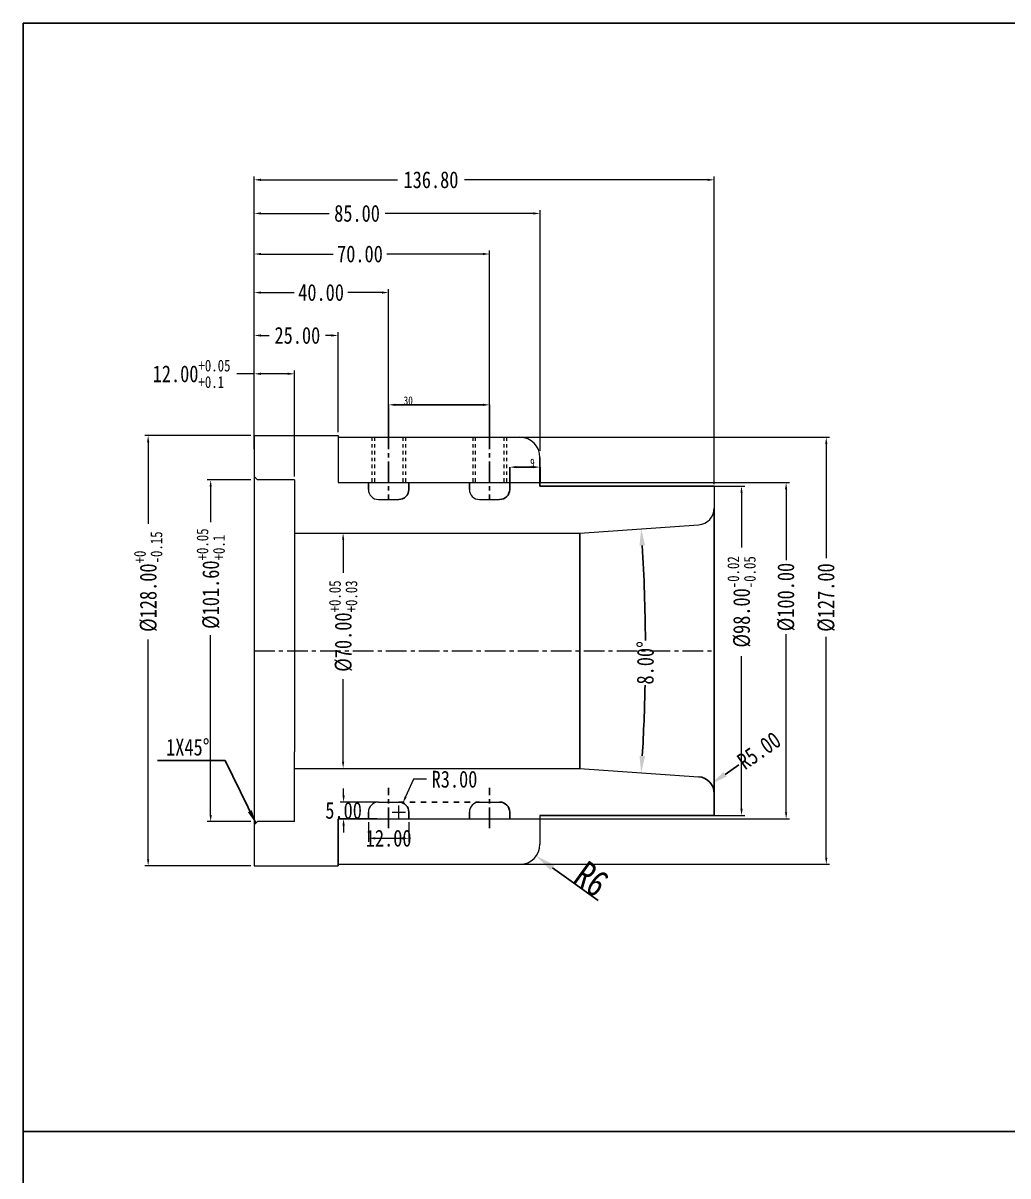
# Model space of a CAD drawing. Header units: millimetres. Extents: x 1572 to 4063, y -10865 to -3081.
# Drawn here: x 2482.5 to 2775.3, y -5150.6 to -4807.7 of the extents above; entities that cross this region are included whole.
import ezdxf

# ---------------------------------------------------------------- set-up
doc = ezdxf.new("R2010")
doc.units = ezdxf.units.MM
doc.header["$LTSCALE"] = 16.335
doc.header["$PDMODE"] = 3
doc.header["$PDSIZE"] = 0.3125
doc.linetypes.add('CENTER', pattern=[0.6, 0.375, -0.075, 0.075, -0.075])
doc.linetypes.add('HIDDEN', pattern=[0.2, 0.1, -0.1])
doc.layers.get('0').update_dxf_attribs({"linetype": 'CONTINUOUS'})
doc.layers.get('Defpoints').update_dxf_attribs({"linetype": 'CONTINUOUS'})
doc.layers.add('DEFAULT_2', color=8, linetype='HIDDEN')
doc.layers.add('dim', color=82, linetype='CONTINUOUS', lineweight=9)
doc.layers.add('screw', color=33, linetype='CONTINUOUS', lineweight=13)
doc.styles.get("Standard").update_dxf_attribs({"font": 'txt', "width": 0.8})
doc.dimstyles.new('ISO-25', dxfattribs={"dimtxt": 8, "dimasz": 6, "dimexe": 0, "dimexo": 0, "dimgap": 0, "dimtad": 1, "dimdsep": 46, "dimtxsty": 'Standard', "dimcen": 0, "dimclrd": 4, "dimclre": 4, "dimclrt": 6, "dimazin": 0, "dimtfac": 1, "dimtofl": 0, "dimtmove": 0, "dimatfit": 3, "dimfxl": 1, "dimarcsym": 0})
doc.dimstyles.get("Standard").update_dxf_attribs({"dimtxt": 0.15625, "dimasz": 0.1875, "dimexe": 0.125, "dimexo": 0.0625, "dimtad": 0, "dimtih": 1, "dimtoh": 1, "dimdsep": 46, "dimtxsty": 'Standard', "dimcen": 0.09, "dimadec": 0, "dimazin": 0, "dimtp": 0.01, "dimtm": 0.01, "dimtfac": 1, "dimtofl": 0, "dimtmove": 0, "dimatfit": 3, "dimfxl": 1, "dimtolj": 1, "dimarcsym": 0})
doc.dimstyles.new('STANDARD$0', dxfattribs={"dimscale": 2, "dimtxt": 3, "dimasz": 3, "dimexe": 1.25, "dimexo": 0.625, "dimgap": 0.5, "dimtad": 0, "dimdsep": 46, "dimlunit": 6, "dimtxsty": 'Standard', "dimblk": 'CLOSEDBLANK', "dimcen": 0, "dimclrt": 2, "dimazin": 2, "dimtfac": 2, "dimtmove": 1, "dimatfit": 3, "dimfxl": 1, "dimtolj": 1, "dimtzin": 0, "dimarcsym": 0})

# ---------------------------------------------------------------- blocks, each defined once
blk = doc.blocks.new('*D104')
at = {"color": 1, "lineweight": 0, "transparency": 16777216}
for p, q in [((2550.21, -4943.58), (2537.29, -4943.58)), ((2550.21, -5045.18), (2537.29, -5045.18))]:
    blk.add_line(p, q, dxfattribs=at)
at = {"color": 0, "lineweight": 0, "transparency": 16777216}
for p, q in [((2538.29, -4945.58), (2538.29, -4956.14)), ((2538.29, -5043.18), (2538.29, -4989.74))]:
    blk.add_line(p, q, dxfattribs=at)
at = {"color": 0, "transparency": 16777216}
for points in [[(2537.96, -4945.58), (2538.62, -4945.58), (2538.29, -4943.58)], [(2537.96, -5043.18), (2538.62, -5043.18), (2538.29, -5045.18)]]:
    blk.add_solid(points, dxfattribs=at)
at = {"layer": 'Defpoints', "color": 0, "transparency": 16777216}
for p in [(2551.21, -4943.58), (2538.29, -5045.18), (2551.21, -5045.18)]:
    blk.add_point(p, dxfattribs=at)
at = {"color": 0, "lineweight": 0, "transparency": 16777216, "insert": (2538.29, -4972.94), "char_height": 5, "attachment_point": 5, "rotation": 90}
blk.add_mtext('\\A1;%%C101.60{\\H0.7x;\\S+0.05^ +0.1;}', dxfattribs=at)
blk = doc.blocks.new('*D105')
at = {"color": 0, "lineweight": 0, "transparency": 16777216}
for p, q in [((2551.21, -4912.01), (2546.09, -4912.01)), ((2561.21, -4912.01), (2553.21, -4912.01))]:
    blk.add_line(p, q, dxfattribs=at)
at = {"color": 1, "lineweight": 0, "transparency": 16777216}
for p, q in [((2551.21, -4934.38), (2551.21, -4911.01)), ((2563.21, -4942.58), (2563.21, -4911.01))]:
    blk.add_line(p, q, dxfattribs=at)
at = {"color": 0, "transparency": 16777216}
for points in [[(2553.21, -4911.68), (2553.21, -4912.35), (2551.21, -4912.01)], [(2561.21, -4911.68), (2561.21, -4912.35), (2563.21, -4912.01)]]:
    blk.add_solid(points, dxfattribs=at)
at = {"layer": 'Defpoints', "color": 0, "transparency": 16777216}
for p in [(2563.21, -4912.01), (2551.21, -4935.38), (2563.21, -4943.58)]:
    blk.add_point(p, dxfattribs=at)
at = {"color": 0, "lineweight": 0, "transparency": 16777216, "insert": (2532.62, -4912.01), "char_height": 5, "attachment_point": 5}
blk.add_mtext('\\A1;12.00{\\H0.7x;\\S+0.05^ +0.1;}', dxfattribs=at)
blk = doc.blocks.new('*D106')
at = {"color": 1, "lineweight": 0, "transparency": 16777216}
for p, q in [((2551.21, -4934.38), (2551.21, -4875.39)), ((2621.21, -4927.3), (2621.21, -4875.39))]:
    blk.add_line(p, q, dxfattribs=at)
at = {"color": 0, "lineweight": 0, "transparency": 16777216}
for p, q in [((2553.21, -4876.39), (2574.68, -4876.39)), ((2619.21, -4876.39), (2590.68, -4876.39))]:
    blk.add_line(p, q, dxfattribs=at)
at = {"color": 0, "transparency": 16777216}
for points in [[(2553.21, -4876.05), (2553.21, -4876.72), (2551.21, -4876.39)], [(2619.21, -4876.05), (2619.21, -4876.72), (2621.21, -4876.39)]]:
    blk.add_solid(points, dxfattribs=at)
at = {"layer": 'Defpoints', "color": 0, "transparency": 16777216}
for p in [(2621.21, -4876.39), (2621.21, -4928.3), (2551.21, -4935.38)]:
    blk.add_point(p, dxfattribs=at)
at = {"color": 0, "lineweight": 0, "transparency": 16777216, "insert": (2582.68, -4876.39), "char_height": 5, "attachment_point": 5}
blk.add_mtext('\\A1;70.00', dxfattribs=at)
blk = doc.blocks.new('*D107')
at = {"color": 1, "lineweight": 0, "transparency": 16777216}
for p, q in [((2550.21, -4930.38), (2518.7, -4930.38)), ((2550.21, -5058.38), (2518.7, -5058.38))]:
    blk.add_line(p, q, dxfattribs=at)
at = {"color": 0, "lineweight": 0, "transparency": 16777216}
for p, q in [((2519.7, -4932.38), (2519.7, -4956.6)), ((2519.7, -5056.38), (2519.7, -4991.06))]:
    blk.add_line(p, q, dxfattribs=at)
at = {"color": 0, "transparency": 16777216}
for points in [[(2519.37, -4932.38), (2520.03, -4932.38), (2519.7, -4930.38)], [(2519.37, -5056.38), (2520.03, -5056.38), (2519.7, -5058.38)]]:
    blk.add_solid(points, dxfattribs=at)
at = {"layer": 'Defpoints', "color": 0, "transparency": 16777216}
for p in [(2551.21, -4930.38), (2519.7, -5058.38), (2551.21, -5058.38)]:
    blk.add_point(p, dxfattribs=at)
at = {"color": 0, "lineweight": 0, "transparency": 16777216, "insert": (2519.7, -4973.83), "char_height": 5, "attachment_point": 5, "rotation": 90}
blk.add_mtext('\\A1;%%C128.00{\\H0.7x;\\S+0^ -0.15;}', dxfattribs=at)
blk = doc.blocks.new('*D108')
at = {"color": 1, "lineweight": 0, "transparency": 16777216}
for p, q in [((2564.21, -4959.38), (2578.67, -4959.38)), ((2564.21, -5029.38), (2578.67, -5029.38))]:
    blk.add_line(p, q, dxfattribs=at)
at = {"color": 0, "lineweight": 0, "transparency": 16777216}
for p, q in [((2577.67, -4961.38), (2577.67, -4971.24)), ((2577.67, -5027.38), (2577.67, -5002.84))]:
    blk.add_line(p, q, dxfattribs=at)
at = {"color": 0, "transparency": 16777216}
for points in [[(2577.34, -4961.38), (2578, -4961.38), (2577.67, -4959.38)], [(2577.34, -5027.38), (2578, -5027.38), (2577.67, -5029.38)]]:
    blk.add_solid(points, dxfattribs=at)
at = {"layer": 'Defpoints', "color": 0, "transparency": 16777216}
for p in [(2563.21, -4959.38), (2563.21, -5029.38), (2577.67, -5029.38)]:
    blk.add_point(p, dxfattribs=at)
at = {"color": 0, "lineweight": 0, "transparency": 16777216, "insert": (2577.67, -4987.04), "char_height": 5, "attachment_point": 5, "rotation": 90}
blk.add_mtext('\\A1;%%C70.00{\\H0.7x;\\S+0.05^ +0.03;}', dxfattribs=at)
blk = doc.blocks.new('*D109')
at = {"color": 1, "lineweight": 0, "transparency": 16777216}
for p, q in [((2585.21, -5045.38), (2585.21, -5051.15)), ((2597.21, -5045.38), (2597.21, -5051.15))]:
    blk.add_line(p, q, dxfattribs=at)
at = {"color": 0, "lineweight": 0, "transparency": 16777216}
blk.add_line((2587.21, -5050.15), (2595.21, -5050.15), dxfattribs=at)
at = {"color": 0, "transparency": 16777216}
for points in [[(2587.21, -5049.82), (2587.21, -5050.49), (2585.21, -5050.15)], [(2595.21, -5049.82), (2595.21, -5050.49), (2597.21, -5050.15)]]:
    blk.add_solid(points, dxfattribs=at)
at = {"layer": 'Defpoints', "color": 0, "transparency": 16777216}
for p in [(2585.21, -5044.38), (2597.21, -5044.38), (2597.21, -5050.15)]:
    blk.add_point(p, dxfattribs=at)
at = {"color": 0, "lineweight": 0, "transparency": 16777216, "insert": (2591.21, -5050.15), "char_height": 5, "attachment_point": 5}
blk.add_mtext('\\A1;12.00', dxfattribs=at)
blk = doc.blocks.new('*D110')
at = {"color": 0, "lineweight": 0, "transparency": 16777216}
for p, q in [((2598.61, -5032.61), (2596.26, -5037.83)), ((2602.45, -5032.61), (2598.61, -5032.61))]:
    blk.add_line(p, q, dxfattribs=at)
at = {"color": 1, "lineweight": 0, "transparency": 16777216}
for p, q in [((2592.21, -5042.38), (2596.21, -5042.38)), ((2594.21, -5044.38), (2594.21, -5040.38))]:
    blk.add_line(p, q, dxfattribs=at)
at = {"color": 0, "transparency": 16777216}
blk.add_solid([(2595.96, -5037.69), (2596.57, -5037.96), (2595.44, -5039.65)], dxfattribs=at)
at = {"layer": 'Defpoints', "color": 0, "transparency": 16777216}
for p in [(2595.44, -5039.65), (2594.21, -5042.38)]:
    blk.add_point(p, dxfattribs=at)
at = {"color": 0, "lineweight": 0, "transparency": 16777216, "insert": (2610.78, -5032.61), "char_height": 5, "attachment_point": 5}
blk.add_mtext('\\A1;R3.00', dxfattribs=at)
blk = doc.blocks.new('*D152')
at = {"color": 1, "lineweight": 0, "transparency": 16777216}
for p, q in [((2551.21, -4934.38), (2551.21, -4899.61)), ((2576.21, -4929.38), (2576.21, -4899.61))]:
    blk.add_line(p, q, dxfattribs=at)
at = {"color": 0, "lineweight": 0, "transparency": 16777216}
for p, q in [((2553.21, -4900.61), (2555.73, -4900.61)), ((2574.21, -4900.61), (2572.4, -4900.61))]:
    blk.add_line(p, q, dxfattribs=at)
at = {"color": 0, "transparency": 16777216}
for points in [[(2553.21, -4900.28), (2553.21, -4900.95), (2551.21, -4900.61)], [(2574.21, -4900.28), (2574.21, -4900.95), (2576.21, -4900.61)]]:
    blk.add_solid(points, dxfattribs=at)
at = {"layer": 'Defpoints', "color": 0, "transparency": 16777216}
for p in [(2551.21, -4900.61), (2576.21, -4930.38), (2551.21, -4935.38)]:
    blk.add_point(p, dxfattribs=at)
at = {"color": 0, "lineweight": 0, "transparency": 16777216, "insert": (2564.07, -4900.61), "char_height": 5, "attachment_point": 5}
blk.add_mtext('\\A1;25.00', dxfattribs=at)
blk = doc.blocks.new('*D153')
at = {"color": 1, "lineweight": 0, "transparency": 16777216}
for p, q in [((2551.21, -4918.7), (2551.21, -4886.85)), ((2591.21, -4927.3), (2591.21, -4886.85))]:
    blk.add_line(p, q, dxfattribs=at)
at = {"color": 0, "lineweight": 0, "transparency": 16777216}
for p, q in [((2553.21, -4887.85), (2563.12, -4887.85)), ((2589.21, -4887.85), (2579.12, -4887.85))]:
    blk.add_line(p, q, dxfattribs=at)
at = {"color": 0, "transparency": 16777216}
for points in [[(2553.21, -4887.52), (2553.21, -4888.18), (2551.21, -4887.85)], [(2589.21, -4887.52), (2589.21, -4888.18), (2591.21, -4887.85)]]:
    blk.add_solid(points, dxfattribs=at)
at = {"layer": 'Defpoints', "color": 0, "transparency": 16777216}
for p in [(2551.21, -4887.85), (2551.21, -4919.7), (2591.21, -4928.3)]:
    blk.add_point(p, dxfattribs=at)
at = {"color": 0, "lineweight": 0, "transparency": 16777216, "insert": (2571.12, -4887.85), "char_height": 5, "attachment_point": 5}
blk.add_mtext('\\A1;40.00', dxfattribs=at)
blk = doc.blocks.new('*D111')
at = {"color": 1, "lineweight": 0, "transparency": 16777216}
for p, q in [((2627.21, -4930.88), (2722.32, -4930.88)), ((2627.21, -5057.88), (2722.32, -5057.88))]:
    blk.add_line(p, q, dxfattribs=at)
at = {"color": 0, "lineweight": 0, "transparency": 16777216}
for p, q in [((2721.32, -4932.88), (2721.32, -4966.88)), ((2721.32, -5055.88), (2721.32, -4990.22))]:
    blk.add_line(p, q, dxfattribs=at)
at = {"color": 0, "transparency": 16777216}
for points in [[(2720.99, -4932.88), (2721.65, -4932.88), (2721.32, -4930.88)], [(2720.99, -5055.88), (2721.65, -5055.88), (2721.32, -5057.88)]]:
    blk.add_solid(points, dxfattribs=at)
at = {"layer": 'Defpoints', "color": 0, "transparency": 16777216}
for p in [(2626.21, -4930.88), (2626.21, -5057.88), (2721.32, -5057.88)]:
    blk.add_point(p, dxfattribs=at)
at = {"color": 0, "lineweight": 0, "transparency": 16777216, "insert": (2721.32, -4978.55), "char_height": 5, "attachment_point": 5, "rotation": 90}
blk.add_mtext('\\A1;%%c127.00', dxfattribs=at)
blk = doc.blocks.new('*D112')
at = {"color": 0, "lineweight": 0, "transparency": 16777216}
for p, q in [((2577.81, -5037.38), (2577.81, -5035.38)), ((2577.81, -5046.38), (2577.81, -5048.38))]:
    blk.add_line(p, q, dxfattribs=at)
at = {"color": 1, "lineweight": 0, "transparency": 16777216}
for p, q in [((2587.78, -5039.38), (2576.81, -5039.38)), ((2587.78, -5044.38), (2576.81, -5044.38))]:
    blk.add_line(p, q, dxfattribs=at)
at = {"color": 0, "transparency": 16777216}
for points in [[(2577.48, -5037.38), (2578.14, -5037.38), (2577.81, -5039.38)], [(2577.48, -5046.38), (2578.14, -5046.38), (2577.81, -5044.38)]]:
    blk.add_solid(points, dxfattribs=at)
at = {"layer": 'Defpoints', "color": 0, "transparency": 16777216}
for p in [(2588.78, -5039.38), (2577.81, -5044.38), (2588.78, -5044.38)]:
    blk.add_point(p, dxfattribs=at)
at = {"color": 0, "lineweight": 0, "transparency": 16777216, "insert": (2577.81, -5041.88), "char_height": 5, "attachment_point": 5}
blk.add_mtext('\\A1;5.00', dxfattribs=at)
blk = doc.blocks.new('*D113')
at = {"color": 1, "lineweight": 0, "transparency": 16777216}
for p, q in [((2675.36, -4945.38), (2697.12, -4945.38)), ((2673.34, -5043.38), (2697.12, -5043.38))]:
    blk.add_line(p, q, dxfattribs=at)
at = {"color": 0, "lineweight": 0, "transparency": 16777216}
for p, q in [((2696.12, -4947.38), (2696.12, -4963.71)), ((2696.12, -5041.38), (2696.12, -4995.97))]:
    blk.add_line(p, q, dxfattribs=at)
at = {"color": 0, "transparency": 16777216}
for points in [[(2695.79, -4947.38), (2696.45, -4947.38), (2696.12, -4945.38)], [(2695.79, -5041.38), (2696.45, -5041.38), (2696.12, -5043.38)]]:
    blk.add_solid(points, dxfattribs=at)
at = {"layer": 'Defpoints', "color": 0, "transparency": 16777216}
for p in [(2674.36, -4945.38), (2672.34, -5043.38), (2696.12, -5043.38)]:
    blk.add_point(p, dxfattribs=at)
at = {"color": 0, "lineweight": 0, "transparency": 16777216, "insert": (2696.12, -4979.84), "char_height": 5, "attachment_point": 5, "rotation": 90}
blk.add_mtext('\\A1;%%C98.00{\\H0.7x;\\S-0.02^ -0.05;}', dxfattribs=at)
blk = doc.blocks.new('*D114')
at = {"color": 1, "lineweight": 0, "transparency": 16777216}
for p, q in [((2551.21, -4934.38), (2551.21, -4853.33)), ((2688.01, -4944.88), (2688.01, -4853.33))]:
    blk.add_line(p, q, dxfattribs=at)
at = {"color": 0, "lineweight": 0, "transparency": 16777216}
for p, q in [((2553.21, -4854.33), (2593.79, -4854.33)), ((2686.01, -4854.33), (2613.79, -4854.33))]:
    blk.add_line(p, q, dxfattribs=at)
at = {"color": 0, "transparency": 16777216}
for points in [[(2553.21, -4853.99), (2553.21, -4854.66), (2551.21, -4854.33)], [(2686.01, -4853.99), (2686.01, -4854.66), (2688.01, -4854.33)]]:
    blk.add_solid(points, dxfattribs=at)
at = {"layer": 'Defpoints', "color": 0, "transparency": 16777216}
for p in [(2688.01, -4854.33), (2551.21, -4935.38), (2688.01, -4945.88)]:
    blk.add_point(p, dxfattribs=at)
at = {"color": 0, "lineweight": 0, "transparency": 16777216, "insert": (2603.79, -4854.33), "char_height": 5, "attachment_point": 5}
blk.add_mtext('\\A1;136.80', dxfattribs=at)
blk = doc.blocks.new('*D115')
at = {"color": 1, "lineweight": 0, "transparency": 16777216}
for p, q in [((2632.21, -4944.38), (2710.38, -4944.38)), ((2632.21, -5044.38), (2710.38, -5044.38))]:
    blk.add_line(p, q, dxfattribs=at)
at = {"color": 0, "lineweight": 0, "transparency": 16777216}
for p, q in [((2709.38, -4946.38), (2709.38, -4967.41)), ((2709.38, -5042.38), (2709.38, -4989.41))]:
    blk.add_line(p, q, dxfattribs=at)
at = {"color": 0, "transparency": 16777216}
for points in [[(2709.05, -4946.38), (2709.71, -4946.38), (2709.38, -4944.38)], [(2709.05, -5042.38), (2709.71, -5042.38), (2709.38, -5044.38)]]:
    blk.add_solid(points, dxfattribs=at)
at = {"layer": 'Defpoints', "color": 0, "transparency": 16777216}
for p in [(2631.21, -4944.38), (2631.21, -5044.38), (2709.38, -5044.38)]:
    blk.add_point(p, dxfattribs=at)
at = {"color": 0, "lineweight": 0, "transparency": 16777216, "insert": (2709.38, -4978.41), "char_height": 5, "attachment_point": 5, "rotation": 90}
blk.add_mtext('\\A1;%%c100.00', dxfattribs=at)
blk = doc.blocks.new('*D116')
at = {"color": 1, "lineweight": 0, "transparency": 16777216}
for p, q in [((2551.21, -4872.22), (2551.21, -4863.32)), ((2636.21, -4934.88), (2636.21, -4863.32))]:
    blk.add_line(p, q, dxfattribs=at)
at = {"color": 0, "lineweight": 0, "transparency": 16777216}
for p, q in [((2553.21, -4864.32), (2573.48, -4864.32)), ((2634.21, -4864.32), (2590.15, -4864.32))]:
    blk.add_line(p, q, dxfattribs=at)
at = {"color": 0, "transparency": 16777216}
for points in [[(2553.21, -4863.98), (2553.21, -4864.65), (2551.21, -4864.32)], [(2634.21, -4863.98), (2634.21, -4864.65), (2636.21, -4864.32)]]:
    blk.add_solid(points, dxfattribs=at)
at = {"layer": 'Defpoints', "color": 0, "transparency": 16777216}
for p in [(2551.21, -4864.32), (2551.21, -4873.22), (2636.21, -4935.88)]:
    blk.add_point(p, dxfattribs=at)
at = {"color": 0, "lineweight": 0, "transparency": 16777216, "insert": (2581.81, -4864.32), "char_height": 5, "attachment_point": 5}
blk.add_mtext('\\A1;85.00', dxfattribs=at)
blk = doc.blocks.new('*D154')
at = {"color": 4, "lineweight": -2, "transparency": 16777216}
for start, end in [(0.3409, 3.4492), (356.5508, 358.8719)]:
    blk.add_arc((2147.48, -4994.38), 520.07, start, end, dxfattribs=at)
at = {"color": 4, "transparency": 16777216}
for points in [[(2665.78, -4963.15), (2667.45, -4963.04), (2666.29, -4958.11)], [(2667.45, -5025.73), (2665.78, -5025.62), (2666.29, -5030.66)]]:
    blk.add_solid(points, dxfattribs=at)
at = {"layer": 'Defpoints', "color": 0, "transparency": 16777216}
for p in [(2683.35, -4956.91), (2648.01, -4959.38), (2667.42, -4982.28), (2648.01, -5029.38), (2683.35, -5031.86)]:
    blk.add_point(p, dxfattribs=at)
at = {"color": 6, "transparency": 16777216, "insert": (2667.54, -4997.96), "char_height": 5, "attachment_point": 5, "rotation": 89.6064}
blk.add_mtext('\\A1;8.00°', dxfattribs=at)
blk = doc.blocks.new('*D163')
at = {"color": 4, "lineweight": -2, "transparency": 16777216}
blk.add_line((2695.31, -5028.27), (2691.21, -5031.13), dxfattribs=at)
at = {"color": 4, "transparency": 16777216}
blk.add_solid([(2690.73, -5030.44), (2691.69, -5031.81), (2687.11, -5033.98)], dxfattribs=at)
at = {"layer": 'Defpoints', "color": 0, "transparency": 16777216}
for p in [(2687.11, -5033.98), (2683.01, -5036.84)]:
    blk.add_point(p, dxfattribs=at)
at = {"color": 6, "transparency": 16777216, "insert": (2701.33, -5024.07), "char_height": 5, "attachment_point": 5, "rotation": 34.878}
blk.add_mtext('\\A1;R5.00', dxfattribs=at)
blk = doc.blocks.new('*D138')
at = {"color": 4, "lineweight": -2, "transparency": 16777216}
blk.add_line((2653.47, -5068.64), (2639.94, -5058.9), dxfattribs=at)
at = {"color": 4, "transparency": 16777216}
blk.add_solid([(2640.53, -5058.09), (2639.36, -5059.71), (2635.07, -5055.39)], dxfattribs=at)
at = {"layer": 'Defpoints', "color": 0, "transparency": 16777216}
for p in [(2630.21, -5051.88), (2635.07, -5055.39)]:
    blk.add_point(p, dxfattribs=at)
at = {"color": 6, "transparency": 16777216, "insert": (2651.48, -5062.27), "char_height": 8, "attachment_point": 5, "rotation": 324.2404}
blk.add_mtext('R6', dxfattribs=at)
blk = doc.blocks.new('*D453')
at = {"layer": 'Defpoints', "color": 0, "transparency": 16777216}
for p in [(2591.21, -4921.24), (2591.21, -4930.88), (2621.21, -4930.88)]:
    blk.add_point(p, dxfattribs=at)
at = {"layer": 'dim', "color": 4, "lineweight": -2, "transparency": 16777216}
for p, q in [((2591.21, -4930.88), (2591.21, -4921.24)), ((2619.21, -4921.24), (2593.21, -4921.24)), ((2621.21, -4930.88), (2621.21, -4921.24))]:
    blk.add_line(p, q, dxfattribs=at)
at = {"layer": 'dim', "color": 4, "transparency": 16777216}
for points in [[(2593.21, -4920.9), (2593.21, -4921.57), (2591.21, -4921.24)], [(2619.21, -4920.9), (2619.21, -4921.57), (2621.21, -4921.24)]]:
    blk.add_solid(points, dxfattribs=at)
at = {"layer": 'dim', "color": 6, "transparency": 16777216, "insert": (2597.03, -4919.99), "char_height": 2.5, "attachment_point": 5}
blk.add_mtext('30', dxfattribs=at)
blk = doc.blocks.new('*D454')
at = {"layer": 'Defpoints', "color": 0, "transparency": 16777216}
for p in [(2636.21, -4939.76), (2627.21, -4944.38), (2636.21, -4944.38)]:
    blk.add_point(p, dxfattribs=at)
at = {"layer": 'dim', "color": 4, "lineweight": -2, "transparency": 16777216}
for p, q in [((2627.21, -4944.38), (2627.21, -4939.76)), ((2629.21, -4939.76), (2634.21, -4939.76)), ((2636.21, -4944.38), (2636.21, -4939.76))]:
    blk.add_line(p, q, dxfattribs=at)
at = {"layer": 'dim', "color": 4, "transparency": 16777216}
for points in [[(2629.21, -4939.43), (2629.21, -4940.09), (2627.21, -4939.76)], [(2634.21, -4939.43), (2634.21, -4940.09), (2636.21, -4939.76)]]:
    blk.add_solid(points, dxfattribs=at)
at = {"layer": 'dim', "color": 6, "transparency": 16777216, "insert": (2633.96, -4938.51), "char_height": 2.5, "attachment_point": 5}
blk.add_mtext('9', dxfattribs=at)

msp = doc.modelspace()

# ---------------------------------------------------------------- linework, layer by layer
at = {"color": 1, "linetype": 'CENTER'}
for p, q in [((2591.205, -4928.302), (2591.205, -4949.384)), ((2621.205, -4928.302), (2621.205, -4949.384)), ((2591.205, -5047.129), (2591.205, -5035.153)), ((2621.205, -5047.129), (2621.205, -5035.153))]:
    msp.add_line(p, q, dxfattribs=at)
at = {"lineweight": 0}
for p, q in [((2551.205, -4930.384), (2576.205, -4930.384)), ((2551.205, -4930.384), (2551.205, -4942.584)), ((2576.205, -4930.384), (2576.205, -4944.384)), ((2576.205, -4930.884), (2630.205, -4930.884)), ((2551.205, -4942.584), (2552.205, -4943.584)), ((2551.205, -4942.584), (2551.205, -5058.384)), ((2563.205, -4943.584), (2552.205, -4943.584)), ((2563.205, -4943.584), (2563.205, -4964.384)), ((2576.205, -4944.384), (2636.205, -4944.384)), ((2688.005, -4945.384), (2688.005, -4951.924)), ((2588.205, -4949.384), (2594.205, -4949.384)), ((2618.205, -4949.384), (2624.205, -4949.384)), ((2648.005, -4959.384), (2683.354, -4956.912)), ((2563.205, -4959.384), (2648.005, -4959.384)), ((2563.205, -4964.384), (2563.205, -5024.384)), ((2563.205, -5045.184), (2563.205, -5024.384)), ((2563.205, -5029.384), (2648.005, -5029.384)), ((2648.005, -5029.384), (2683.354, -5031.856)), ((2588.205, -5039.384), (2594.205, -5039.384)), ((2618.205, -5039.384), (2624.205, -5039.384)), ((2636.205, -5043.384), (2636.205, -5051.884)), ((2552.205, -5045.184), (2551.205, -5046.184)), ((2551.205, -5046.184), (2551.205, -5053.384)), ((2563.205, -5045.184), (2552.205, -5045.184)), ((2576.205, -5044.384), (2636.205, -5044.384)), ((2551.205, -5058.384), (2576.205, -5058.384)), ((2576.205, -5057.884), (2630.205, -5057.884))]:
    msp.add_line(p, q, dxfattribs=at)
for p, q in [((2636.205, -4936.884), (2636.205, -4945.384)), ((2585.205, -4944.384), (2585.205, -4946.384)), ((2597.205, -4944.384), (2597.205, -4946.384)), ((2615.205, -4944.384), (2615.205, -4946.384)), ((2627.205, -4944.384), (2627.205, -4946.384)), ((2688.005, -4945.384), (2636.205, -4945.384)), ((2688.005, -4951.924), (2688.005, -5036.844)), ((2648.005, -5029.384), (2648.005, -4959.384)), ((2585.205, -5044.384), (2585.205, -5042.384)), ((2597.205, -5044.384), (2597.205, -5042.384)), ((2615.205, -5044.384), (2615.205, -5042.384)), ((2627.205, -5042.384), (2627.205, -5044.384)), ((2688.005, -5043.384), (2636.205, -5043.384)), ((2576.205, -5044.384), (2576.205, -5058.384))]:
    msp.add_line(p, q)
at = {"color": 1, "linetype": 'CENTER', "lineweight": 0}
msp.add_line((2551.205, -4994.384), (2688.005, -4994.384), dxfattribs=at)
at = {"ltscale": 0.5}
for p, q in [((2688.005, -5043.384), (2688.005, -5036.844)), ((2482.515, -5137.328), (2984.638, -5137.328))]:
    msp.add_line(p, q, dxfattribs=at)
msp.add_lwpolyline([(2482.515, -4807.703), (3364.204, -4807.703), (3364.204, -5493.416), (2482.515, -5493.416)], close=True, dxfattribs=at)
at = {"lineweight": 0}
for centre, radius, start, end in [((2630.205, -4936.884), 6, 0, 90), ((2588.205, -4946.384), 3, 180, 270), ((2618.205, -4946.384), 3, 180, 270), ((2683.005, -4951.924), 5, 274, 0), ((2588.205, -5042.384), 3, 90, 180), ((2618.205, -5042.384), 3, 90, 180), ((2630.205, -5051.884), 6, 270, 0)]:
    msp.add_arc(centre, radius, start, end, dxfattribs=at)
for centre, start, end in [((2594.205, -4946.384), 270, 0), ((2624.205, -4946.384), 270, 0), ((2594.205, -5042.384), 0, 90), ((2624.205, -5042.384), 0, 90)]:
    msp.add_arc(centre, 3, start, end)
at = {"ltscale": 0.5}
msp.add_arc((2683.005, -5036.844), 5, 0, 86, dxfattribs=at)
at = {"layer": 'DEFAULT_2', "color": 8, "linetype": 'HIDDEN'}
msp.add_line((2594.205, -5039.384), (2618.205, -5039.384), dxfattribs=at)
at = {"layer": 'screw', "color": 92, "linetype": 'HIDDEN', "ltscale": 0.621977}
for p, q in [((2586.205, -4930.884), (2586.205, -4944.384)), ((2596.205, -4930.884), (2596.205, -4944.384)), ((2616.205, -4930.884), (2616.205, -4944.384)), ((2626.205, -4930.884), (2626.205, -4944.384))]:
    msp.add_line(p, q, dxfattribs=at)
at = {"layer": 'screw', "linetype": 'HIDDEN', "ltscale": 0.621977}
for p, q in [((2586.955, -4930.884), (2586.955, -4944.384)), ((2595.455, -4930.884), (2595.455, -4944.384)), ((2616.955, -4930.884), (2616.955, -4944.384)), ((2625.455, -4930.884), (2625.455, -4944.384))]:
    msp.add_line(p, q, dxfattribs=at)

# ---------------------------------------------------------------- texts
at = {"insert": (2525.037, -5020.541), "char_height": 5, "width": 18.00079, "attachment_point": 1}
msp.add_mtext('{\\fSimSun|b0|i0|c134|p2;1X45%%D}', dxfattribs=at)

# ---------------------------------------------------------------- dimensions: what is measured, and where the dimension line sits
at = {"lineweight": 0}
for base, p1, p2, dimstyle, override, picture, middle in [((2688.005, -4854.326), (2551.205, -4935.384), (2688.005, -4945.883), 'Standard', {"dimtxt": 5, "dimasz": 2, "dimexe": 1, "dimexo": 1, "dimgap": 1, "dimzin": 0, "dimdsep": 0, "dimcen": 2, "dimclre": 1, "dimtol": 0, "dimtp": 0, "dimtm": 0, "dimtzin": 0, "dimlwd": 0, "dimlwe": 0}, '*D114', (2603.793, -4854.326)), ((2551.205, -4864.316), (2636.205, -4935.884), (2551.205, -4873.222), 'STANDARD$0', {"dimscale": 1, "dimtxt": 5, "dimasz": 2, "dimexe": 1, "dimexo": 1, "dimgap": 1, "dimtih": 1, "dimtoh": 1, "dimzin": 0, "dimdsep": 0, "dimlunit": 2, "dimcen": 2, "dimclre": 1, "dimclrt": 0, "dimadec": 0, "dimazin": 0, "dimtfac": 1, "dimtofl": 0, "dimtmove": 0, "dimlwd": 0, "dimlwe": 0}, '*D116', (2581.815, -4864.316)), ((2621.205, -4876.387), (2551.205, -4935.384), (2621.205, -4928.302), 'Standard', {"dimtxt": 5, "dimasz": 2, "dimexe": 1, "dimexo": 1, "dimgap": 1, "dimzin": 0, "dimdsep": 0, "dimcen": 2, "dimclre": 1, "dimtol": 0, "dimtp": 0, "dimtm": 0, "dimtzin": 0, "dimlwd": 0, "dimlwe": 0}, '*D106', (2582.679, -4876.387)), ((2551.205, -4887.851), (2591.205, -4928.302), (2551.205, -4919.698), 'Standard', {"dimtxt": 5, "dimasz": 2, "dimexe": 1, "dimexo": 1, "dimgap": 1, "dimzin": 0, "dimdsep": 0, "dimcen": 2, "dimclre": 1, "dimtol": 0, "dimtp": 0, "dimtm": 0, "dimtzin": 0, "dimlwd": 0, "dimlwe": 0}, '*D153', (2571.119, -4887.851)), ((2551.205, -4900.612), (2576.205, -4930.384), (2551.205, -4935.384), 'Standard', {"dimtxt": 5, "dimasz": 2, "dimexe": 1, "dimexo": 1, "dimgap": 1, "dimzin": 0, "dimdsep": 0, "dimcen": 2, "dimclre": 1, "dimtol": 0, "dimtp": 0, "dimtm": 0, "dimtzin": 0, "dimlwd": 0, "dimlwe": 0}, '*D152', (2564.066, -4900.612)), ((2597.205, -5050.152), (2585.205, -5044.384), (2597.205, -5044.384), 'Standard', {"dimtxt": 5, "dimasz": 2, "dimexe": 1, "dimexo": 1, "dimgap": 1, "dimzin": 0, "dimdsep": 0, "dimcen": 2, "dimclre": 1, "dimtol": 0, "dimtp": 0, "dimtm": 0, "dimtzin": 0, "dimlwd": 0, "dimlwe": 0}, '*D109', (2591.205, -5050.152))]:
    dim = msp.add_linear_dim(base=base, p1=p1, p2=p2, dimstyle=dimstyle, override=override, dxfattribs=at)
    dim.commit()
    dim.dimension.update_dxf_attribs({"geometry": picture, "text_midpoint": middle, "dimtype": 160})
dim = msp.add_linear_dim(base=(2563.205, -4912.013), p1=(2551.205, -4935.384), p2=(2563.205, -4943.584), text='<>{\\H0.7x;\\S+0.05^ +0.1;}', dimstyle='Standard', override={"dimtxt": 5, "dimasz": 2, "dimexe": 1, "dimexo": 1, "dimgap": 1, "dimzin": 0, "dimdsep": 0, "dimcen": 2, "dimclre": 1, "dimtol": 0, "dimtp": 0, "dimtm": 0, "dimtzin": 0, "dimlwd": 0, "dimlwe": 0}, dxfattribs=at)
dim.commit()
dim.dimension.update_dxf_attribs({"geometry": '*D105', "text_midpoint": (2532.622, -4912.013), "dimtype": 160})
for base, p1, p2, text, dimstyle, override, picture, middle in [((2519.699, -5058.384), (2551.205, -4930.384), (2551.205, -5058.384), '%%C<>{\\H0.7x;\\S+0^ -0.15;}', 'STANDARD$0', {"dimscale": 1, "dimtxt": 5, "dimasz": 2, "dimexe": 1, "dimexo": 1, "dimgap": 1, "dimzin": 0, "dimdsep": 0, "dimlunit": 2, "dimcen": 2, "dimclre": 1, "dimclrt": 0, "dimadec": 0, "dimazin": 0, "dimtfac": 1, "dimtofl": 0, "dimtmove": 0, "dimlwd": 0, "dimlwe": 0}, '*D107', (2519.699, -4973.832)), ((2721.321, -5057.884), (2626.205, -4930.884), (2626.205, -5057.884), '%%c<>', 'Standard', {"dimtxt": 5, "dimasz": 2, "dimexe": 1, "dimexo": 1, "dimgap": 1, "dimtih": 0, "dimtoh": 0, "dimzin": 0, "dimdsep": 0, "dimcen": 2, "dimclre": 1, "dimtol": 0, "dimlim": 0, "dimtp": 0, "dimtm": 0, "dimtzin": 0, "dimlwd": 0, "dimlwe": 0}, '*D111', (2721.321, -4978.548)), ((2538.291, -5045.184), (2551.205, -4943.584), (2551.205, -5045.184), '%%C<>{\\H0.7x;\\S+0.05^ +0.1;}', 'STANDARD$0', {"dimscale": 1, "dimtxt": 5, "dimasz": 2, "dimexe": 1, "dimexo": 1, "dimgap": 1, "dimzin": 0, "dimdsep": 0, "dimlunit": 2, "dimcen": 2, "dimclre": 1, "dimclrt": 0, "dimadec": 0, "dimazin": 0, "dimtfac": 1, "dimtofl": 0, "dimtmove": 0, "dimlwd": 0, "dimlwe": 0}, '*D104', (2538.291, -4972.936)), ((2709.381, -5044.384), (2631.205, -4944.384), (2631.205, -5044.384), '%%c<>', 'STANDARD$0', {"dimscale": 1, "dimtxt": 5, "dimasz": 2, "dimexe": 1, "dimexo": 1, "dimgap": 1, "dimzin": 0, "dimdsep": 0, "dimlunit": 2, "dimcen": 2, "dimclre": 1, "dimclrt": 0, "dimadec": 0, "dimazin": 0, "dimtfac": 1, "dimtofl": 0, "dimtmove": 0, "dimlwd": 0, "dimlwe": 0}, '*D115', (2709.381, -4978.413)), ((2696.119, -5043.384), (2674.36, -4945.384), (2672.337, -5043.384), '%%C<>{\\H0.7x;\\S-0.02^ -0.05;}', 'STANDARD$0', {"dimscale": 1, "dimtxt": 5, "dimasz": 2, "dimexe": 1, "dimexo": 1, "dimgap": 1, "dimzin": 0, "dimdsep": 0, "dimlunit": 2, "dimcen": 2, "dimclre": 1, "dimclrt": 0, "dimadec": 0, "dimazin": 0, "dimtfac": 1, "dimtofl": 0, "dimtmove": 0, "dimlwd": 0, "dimlwe": 0}, '*D113', (2696.119, -4979.841)), ((2577.671, -5029.384), (2563.205, -4959.384), (2563.205, -5029.384), '%%C<>{\\H0.7x;\\S+0.05^ +0.03;}', 'STANDARD$0', {"dimscale": 1, "dimtxt": 5, "dimasz": 2, "dimexe": 1, "dimexo": 1, "dimgap": 1, "dimzin": 0, "dimdsep": 0, "dimlunit": 2, "dimcen": 2, "dimclre": 1, "dimclrt": 0, "dimadec": 0, "dimazin": 0, "dimtfac": 1, "dimtofl": 0, "dimtmove": 0, "dimlwd": 0, "dimlwe": 0}, '*D108', (2577.671, -4987.038))]:
    dim = msp.add_linear_dim(base=base, p1=p1, p2=p2, angle=90, text=text, dimstyle=dimstyle, override=override, dxfattribs=at)
    dim.commit()
    dim.dimension.update_dxf_attribs({"geometry": picture, "text_midpoint": middle, "dimtype": 160})
dim = msp.add_angular_dim_2l(base=(2667.416, -4982.282), line1=((2648.005, -5029.384), (2683.354, -5031.856)), line2=((2648.005, -4959.384), (2683.354, -4956.912)), dimstyle='Standard', override={"dimtxt": 5, "dimasz": 5, "dimexe": 0, "dimexo": 0, "dimgap": 0, "dimtih": 0, "dimtoh": 0, "dimzin": 0, "dimcen": 0, "dimclrd": 4, "dimclre": 4, "dimclrt": 6, "dimadec": 2, "dimtp": 0, "dimtm": 0, "dimtzin": 0})
dim.commit()
dim.dimension.update_dxf_attribs({"geometry": '*D154', "text_midpoint": (2667.544, -4997.957), "dimtype": 162})
for center, mpoint, dimstyle, override, picture, middle in [((2683.005, -5036.844), (2687.107, -5033.984), 'Standard', {"dimtxt": 5, "dimasz": 5, "dimexe": 0, "dimexo": 0, "dimgap": 0, "dimtih": 0, "dimtoh": 0, "dimzin": 0, "dimcen": 0, "dimclrd": 4, "dimclre": 4, "dimclrt": 6, "dimadec": 2, "dimtp": 0, "dimtm": 0, "dimtzin": 0}, '*D163', (2701.327, -5024.073)), ((2630.205, -5051.884), (2635.074, -5055.39), 'ISO-25', {"dimfxl": 1.25}, '*D138', (2651.477, -5062.274))]:
    dim = msp.add_radius_dim(center=center, mpoint=mpoint, dimstyle=dimstyle, override=override)
    dim.commit()
    dim.dimension.update_dxf_attribs({"geometry": picture, "text_midpoint": middle})
dim = msp.add_radius_dim(center=(2594.205, -5042.384), mpoint=(2595.439, -5039.649), dimstyle='Standard', override={"dimtxt": 5, "dimasz": 2, "dimexe": 1, "dimexo": 1, "dimgap": 1, "dimzin": 0, "dimdsep": 0, "dimcen": 2, "dimclre": 1, "dimtol": 0, "dimtp": 0, "dimtm": 0, "dimtzin": 0, "dimlwd": 0, "dimlwe": 0}, dxfattribs=at)
dim.commit()
dim.dimension.update_dxf_attribs({"geometry": '*D110', "text_midpoint": (2610.779, -5032.614), "dimtype": 164})
dim = msp.add_linear_dim(base=(2577.809, -5044.384), p1=(2588.778, -5039.384), p2=(2588.778, -5044.384), angle=90, dimstyle='Standard', override={"dimtxt": 5, "dimasz": 2, "dimexe": 1, "dimexo": 1, "dimgap": 1, "dimzin": 0, "dimdsep": 0, "dimcen": 2, "dimclre": 1, "dimtol": 0, "dimtp": 0, "dimtm": 0, "dimtzin": 0, "dimlwd": 0, "dimlwe": 0}, dxfattribs=at)
dim.commit()
dim.dimension.update_dxf_attribs({"geometry": '*D112', "text_midpoint": (2577.809, -5041.884), "dimtype": 160})
at = {"layer": 'dim'}
for base, p1, p2, picture, middle in [((2591.205, -4921.238), (2621.205, -4930.884), (2591.205, -4930.884), '*D453', (2597.031, -4921.238)), ((2636.205, -4939.76), (2627.205, -4944.384), (2636.205, -4944.384), '*D454', (2633.955, -4939.76))]:
    dim = msp.add_linear_dim(base=base, p1=p1, p2=p2, dimstyle='ISO-25', override={"dimtxt": 2.5, "dimasz": 2, "dimfxl": 1.25}, dxfattribs=at)
    dim.commit()
    dim.dimension.update_dxf_attribs({"geometry": picture, "text_midpoint": middle, "dimtype": 160})

# ---------------------------------------------------------------- leaders
msp.add_leader([(2551.705, -5045.684), (2542.571, -5027.038), (2522.449, -5027.038)], dimstyle='ISO-25', override={"dimtxt": 4.5, "dimasz": 4, "dimexe": 0, "dimexo": 0, "dimgap": 0, "dimtad": 0, "dimdsep": 46, "dimclrd": 256, "dimclre": 3, "dimclrt": 6, "dimtofl": 0})

doc.saveas('drawing.dxf')
